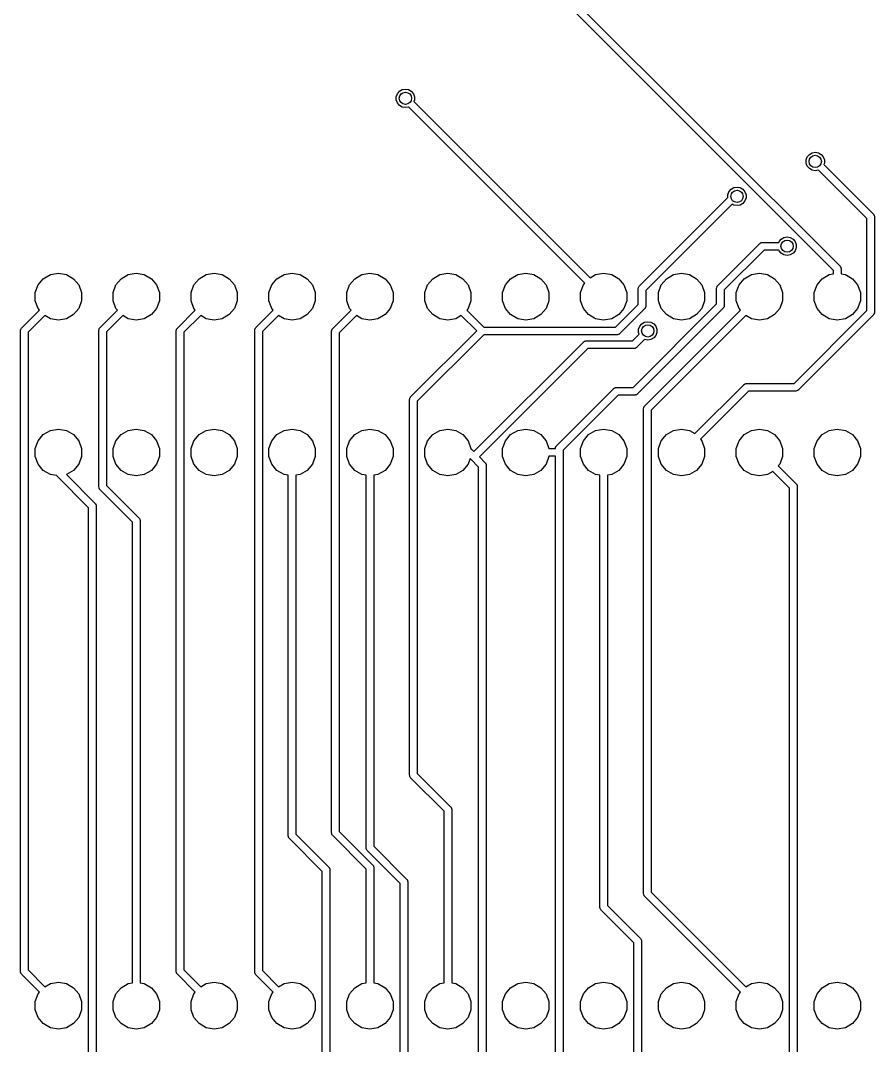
# Model space of a CAD drawing. Extents: x 116.4 to 213.4, y -134.3 to -53.5.
# Drawn here: x 152.79 to 180.64, y -114.33 to -80.91 of the extents above; entities that cross this region are included whole.
import ezdxf

# ---------------------------------------------------------------- set-up
doc = ezdxf.new("R2010")
doc.units = 0
doc.header["$MEASUREMENT"] = 0
doc.layers.add('BLACK', color=7, linetype='CONTINUOUS')

msp = doc.modelspace()

# ---------------------------------------------------------------- linework, layer by layer
at = {"layer": 'Black'}
for p, q in [((170.777, -80.1825), (179.518, -88.9235)), ((179.305, -89.0637), (170.637, -80.3959)), ((165.151, -83.2197), (165.241, -83.1674)), ((165.241, -83.1674), (165.344, -83.1493)), ((165.344, -83.1493), (165.447, -83.1674)), ((165.447, -83.1674), (165.538, -83.2197)), ((165.048, -83.3981), (165.084, -83.2998)), ((165.048, -83.5027), (165.048, -83.3981)), ((165.084, -83.601), (165.048, -83.5027)), ((165.084, -83.2998), (165.151, -83.2197)), ((165.538, -83.2197), (165.605, -83.2998)), ((165.605, -83.2998), (165.641, -83.3981)), ((165.641, -83.5027), (165.623, -83.5522)), ((165.641, -83.3981), (165.641, -83.5027)), ((165.151, -83.6811), (165.084, -83.601)), ((165.241, -83.7334), (165.151, -83.6811)), ((165.344, -83.7515), (165.241, -83.7334)), ((165.447, -83.7334), (165.344, -83.7515)), ((165.449, -83.7322), (165.447, -83.7334)), ((171.195, -89.4774), (165.449, -83.7322)), ((165.623, -83.5522), (171.371, -89.2998)), ((178.608, -85.2254), (178.711, -85.2073)), ((178.711, -85.2073), (178.814, -85.2254)), ((178.415, -85.4561), (178.45, -85.3578)), ((178.415, -85.5607), (178.415, -85.4561)), ((178.45, -85.3578), (178.518, -85.2777)), ((178.518, -85.2777), (178.608, -85.2254)), ((178.814, -85.2254), (178.905, -85.2777)), ((178.905, -85.2777), (178.972, -85.3578)), ((178.972, -85.3578), (179.008, -85.4561)), ((179.008, -85.4561), (179.008, -85.5607)), ((178.45, -85.659), (178.415, -85.5607)), ((178.518, -85.7391), (178.45, -85.659)), ((178.608, -85.7914), (178.518, -85.7391)), ((178.711, -85.8095), (178.608, -85.7914)), ((178.814, -85.7914), (178.711, -85.8095)), ((178.816, -85.7902), (178.814, -85.7914)), ((180.393, -87.3675), (178.816, -85.7902)), ((179.008, -85.5607), (178.99, -85.6102)), ((178.99, -85.6102), (180.607, -87.2273)), ((175.862, -86.5936), (175.898, -86.4953)), ((175.898, -86.4953), (175.965, -86.4152)), ((175.965, -86.4152), (176.056, -86.3629)), ((176.056, -86.3629), (176.159, -86.3448)), ((176.159, -86.3448), (176.262, -86.3629)), ((176.262, -86.3629), (176.352, -86.4152)), ((176.352, -86.4152), (176.419, -86.4953)), ((176.419, -86.4953), (176.455, -86.5936)), ((172.974, -89.5703), (175.862, -86.6827)), ((175.862, -86.6827), (175.862, -86.5936)), ((176.352, -86.8766), (176.262, -86.9289)), ((176.419, -86.7965), (176.352, -86.8766)), ((176.455, -86.6982), (176.419, -86.7965)), ((176.455, -86.5936), (176.455, -86.6982)), ((176.001, -86.8973), (173.188, -89.7105)), ((176.056, -86.9289), (176.001, -86.8973)), ((176.159, -86.947), (176.056, -86.9289)), ((176.262, -86.9289), (176.159, -86.947)), ((180.393, -90.3709), (180.393, -87.3675)), ((180.607, -87.2273), (180.61, -87.2318)), ((180.61, -87.2318), (180.614, -87.2354)), ((180.614, -87.2354), (180.622, -87.2495)), ((180.622, -87.2495), (180.632, -87.2629)), ((180.632, -87.2629), (180.633, -87.2682)), ((180.633, -87.2682), (180.636, -87.2729)), ((180.636, -87.2729), (180.639, -87.289)), ((180.639, -87.289), (180.643, -87.3048)), ((180.643, -87.3048), (180.642, -87.3103)), ((180.642, -87.3103), (180.643, -87.3157)), ((180.643, -87.3157), (180.643, -90.4227)), ((175.532, -89.5558), (176.905, -88.1824)), ((176.905, -88.1824), (176.91, -88.1793)), ((176.91, -88.1793), (176.913, -88.175)), ((176.913, -88.175), (176.927, -88.1669)), ((176.927, -88.1669), (176.941, -88.1575)), ((176.941, -88.1575), (176.946, -88.1561)), ((176.946, -88.1561), (176.951, -88.1533)), ((176.951, -88.1533), (176.967, -88.1505)), ((176.967, -88.1505), (176.983, -88.1463)), ((176.983, -88.1463), (176.988, -88.1468)), ((176.988, -88.1468), (176.993, -88.1458)), ((176.993, -88.1458), (177.522, -88.1458)), ((177.522, -88.1458), (177.532, -88.1202)), ((177.532, -88.1202), (177.599, -88.0401)), ((177.599, -88.0401), (177.69, -87.9878)), ((177.69, -87.9878), (177.793, -87.9697)), ((177.793, -87.9697), (177.896, -87.9878)), ((177.896, -87.9878), (177.986, -88.0401)), ((177.986, -88.0401), (178.053, -88.1202)), ((178.053, -88.1202), (178.089, -88.2185)), ((177.045, -88.3958), (175.745, -89.696)), ((177.522, -88.3958), (177.045, -88.3958)), ((177.532, -88.4214), (177.522, -88.3958)), ((177.599, -88.5015), (177.532, -88.4214)), ((177.69, -88.5538), (177.599, -88.5015)), ((177.986, -88.5015), (177.896, -88.5538)), ((178.053, -88.4214), (177.986, -88.5015)), ((178.089, -88.3231), (178.053, -88.4214)), ((178.089, -88.2185), (178.089, -88.3231)), ((177.793, -88.5719), (177.69, -88.5538)), ((177.896, -88.5538), (177.793, -88.5719)), ((153.538, -89.33), (153.768, -89.1972)), ((153.768, -89.1972), (154.03, -89.1511)), ((154.03, -89.1511), (154.292, -89.1972)), ((154.292, -89.1972), (154.522, -89.33)), ((156.078, -89.33), (156.308, -89.1972)), ((156.308, -89.1972), (156.57, -89.1511)), ((156.57, -89.1511), (156.832, -89.1972)), ((156.832, -89.1972), (157.062, -89.33)), ((158.618, -89.33), (158.848, -89.1972)), ((158.848, -89.1972), (159.11, -89.1511)), ((159.11, -89.1511), (159.372, -89.1972)), ((159.372, -89.1972), (159.602, -89.33)), ((161.158, -89.33), (161.388, -89.1972)), ((161.388, -89.1972), (161.65, -89.1511)), ((161.65, -89.1511), (161.912, -89.1972)), ((161.912, -89.1972), (162.142, -89.33)), ((163.698, -89.33), (163.928, -89.1972)), ((163.928, -89.1972), (164.19, -89.1511)), ((164.19, -89.1511), (164.452, -89.1972)), ((164.452, -89.1972), (164.682, -89.33)), ((166.238, -89.33), (166.468, -89.1972)), ((166.468, -89.1972), (166.73, -89.1511)), ((166.73, -89.1511), (166.992, -89.1972)), ((166.992, -89.1972), (167.222, -89.33)), ((168.778, -89.33), (169.008, -89.1972)), ((169.008, -89.1972), (169.27, -89.1511)), ((169.27, -89.1511), (169.532, -89.1972)), ((169.532, -89.1972), (169.762, -89.33)), ((171.371, -89.2998), (171.548, -89.1972)), ((171.548, -89.1972), (171.81, -89.1511)), ((171.81, -89.1511), (172.072, -89.1972)), ((172.072, -89.1972), (172.302, -89.33)), ((173.858, -89.33), (174.088, -89.1972)), ((174.088, -89.1972), (174.35, -89.1511)), ((174.35, -89.1511), (174.612, -89.1972)), ((174.612, -89.1972), (174.842, -89.33)), ((176.398, -89.33), (176.628, -89.1972)), ((176.628, -89.1972), (176.89, -89.1511)), ((176.89, -89.1511), (177.152, -89.1972)), ((177.152, -89.1972), (177.382, -89.33)), ((178.938, -89.33), (179.168, -89.1972)), ((179.168, -89.1972), (179.305, -89.1731)), ((179.305, -89.1731), (179.305, -89.0637)), ((179.518, -88.9235), (179.522, -88.928)), ((179.522, -88.928), (179.526, -88.9316)), ((179.526, -88.9316), (179.534, -88.9457)), ((179.534, -88.9457), (179.543, -88.9591)), ((179.543, -88.9591), (179.545, -88.9644)), ((179.545, -88.9644), (179.547, -88.9691)), ((179.547, -88.9691), (179.55, -88.9852)), ((179.55, -88.9852), (179.555, -89.001)), ((179.555, -89.001), (179.554, -89.0065)), ((179.554, -89.0065), (179.555, -89.0119)), ((179.555, -89.0119), (179.555, -89.1731)), ((179.555, -89.1731), (179.692, -89.1972)), ((179.692, -89.1972), (179.922, -89.33)), ((153.277, -89.7832), (153.368, -89.5335)), ((153.368, -89.5335), (153.538, -89.33)), ((154.522, -89.33), (154.692, -89.5335)), ((154.692, -89.5335), (154.783, -89.7832)), ((155.817, -89.7832), (155.908, -89.5335)), ((155.908, -89.5335), (156.078, -89.33)), ((157.062, -89.33), (157.232, -89.5335)), ((157.232, -89.5335), (157.323, -89.7832)), ((158.357, -89.7832), (158.448, -89.5335)), ((158.448, -89.5335), (158.618, -89.33)), ((159.602, -89.33), (159.772, -89.5335)), ((159.772, -89.5335), (159.863, -89.7832)), ((160.897, -89.7832), (160.988, -89.5335)), ((160.988, -89.5335), (161.158, -89.33)), ((162.142, -89.33), (162.312, -89.5335)), ((162.312, -89.5335), (162.403, -89.7832)), ((163.437, -89.7832), (163.528, -89.5335)), ((163.528, -89.5335), (163.698, -89.33)), ((164.682, -89.33), (164.852, -89.5335)), ((164.852, -89.5335), (164.943, -89.7832)), ((165.977, -89.7832), (166.068, -89.5335)), ((166.068, -89.5335), (166.238, -89.33)), ((167.222, -89.33), (167.392, -89.5335)), ((167.392, -89.5335), (167.483, -89.7832)), ((168.517, -89.7832), (168.608, -89.5335)), ((168.608, -89.5335), (168.778, -89.33)), ((169.762, -89.33), (169.932, -89.5335)), ((169.932, -89.5335), (170.023, -89.7832)), ((171.057, -89.7832), (171.148, -89.5335)), ((171.148, -89.5335), (171.195, -89.4774)), ((172.302, -89.33), (172.472, -89.5335)), ((172.472, -89.5335), (172.563, -89.7832)), ((173.597, -89.7832), (173.688, -89.5335)), ((173.688, -89.5335), (173.858, -89.33)), ((174.842, -89.33), (175.012, -89.5335)), ((175.012, -89.5335), (175.103, -89.7832)), ((176.137, -89.7832), (176.228, -89.5335)), ((176.228, -89.5335), (176.398, -89.33)), ((177.382, -89.33), (177.552, -89.5335)), ((177.552, -89.5335), (177.643, -89.7832)), ((178.677, -89.7832), (178.768, -89.5335)), ((178.768, -89.5335), (178.938, -89.33)), ((179.922, -89.33), (180.092, -89.5335)), ((180.092, -89.5335), (180.183, -89.7832)), ((153.277, -90.0488), (153.277, -89.7832)), ((154.783, -89.7832), (154.783, -90.0488)), ((155.817, -90.0488), (155.817, -89.7832)), ((157.323, -89.7832), (157.323, -90.0488)), ((158.357, -90.0488), (158.357, -89.7832)), ((159.863, -89.7832), (159.863, -90.0488)), ((160.897, -90.0488), (160.897, -89.7832)), ((162.403, -89.7832), (162.403, -90.0488)), ((163.437, -90.0488), (163.437, -89.7832)), ((164.943, -89.7832), (164.943, -90.0488)), ((165.977, -90.0488), (165.977, -89.7832)), ((167.483, -89.7832), (167.483, -90.0488)), ((168.517, -90.0488), (168.517, -89.7832)), ((170.023, -89.7832), (170.023, -90.0488)), ((171.057, -90.0488), (171.057, -89.7832)), ((172.563, -89.7832), (172.563, -90.0488)), ((172.938, -89.6478), (172.943, -89.632)), ((172.939, -89.6533), (172.938, -89.6478)), ((172.938, -89.6587), (172.939, -89.6533)), ((172.938, -90.1666), (172.938, -89.6587)), ((172.943, -89.632), (172.945, -89.6159)), ((172.945, -89.6159), (172.948, -89.6112)), ((172.948, -89.6112), (172.95, -89.6059)), ((172.95, -89.6059), (172.959, -89.5925)), ((172.959, -89.5925), (172.967, -89.5784)), ((172.967, -89.5784), (172.971, -89.5748)), ((172.971, -89.5748), (172.974, -89.5703)), ((173.188, -89.7105), (173.188, -90.2184)), ((173.597, -90.0488), (173.597, -89.7832)), ((175.103, -89.7832), (175.103, -90.0488)), ((175.495, -89.6333), (175.5, -89.6175)), ((175.496, -89.6388), (175.495, -89.6333)), ((175.495, -89.6442), (175.496, -89.6388)), ((175.495, -90.153), (175.495, -89.6442)), ((175.5, -89.6175), (175.503, -89.6014)), ((175.503, -89.6014), (175.505, -89.5967)), ((175.505, -89.5967), (175.507, -89.5914)), ((175.507, -89.5914), (175.516, -89.578)), ((175.516, -89.578), (175.524, -89.5639)), ((175.524, -89.5639), (175.528, -89.5603)), ((175.528, -89.5603), (175.532, -89.5558)), ((175.745, -89.696), (175.745, -90.2048)), ((176.137, -90.0488), (176.137, -89.7832)), ((177.643, -89.7832), (177.643, -90.0488)), ((178.677, -90.0488), (178.677, -89.7832)), ((180.183, -89.7832), (180.183, -90.0488)), ((153.368, -90.2985), (153.277, -90.0488)), ((154.783, -90.0488), (154.692, -90.2985)), ((155.908, -90.2985), (155.817, -90.0488)), ((157.323, -90.0488), (157.232, -90.2985)), ((158.448, -90.2985), (158.357, -90.0488)), ((159.863, -90.0488), (159.772, -90.2985)), ((160.988, -90.2985), (160.897, -90.0488)), ((162.403, -90.0488), (162.312, -90.2985)), ((163.528, -90.2985), (163.437, -90.0488)), ((164.943, -90.0488), (164.852, -90.2985)), ((166.068, -90.2985), (165.977, -90.0488)), ((167.483, -90.0488), (167.392, -90.2985)), ((168.608, -90.2985), (168.517, -90.0488)), ((170.023, -90.0488), (169.932, -90.2985)), ((171.148, -90.2985), (171.057, -90.0488)), ((172.196, -90.9083), (172.938, -90.1666)), ((172.563, -90.0488), (172.472, -90.2985)), ((172.773, -92.8749), (175.495, -90.153)), ((173.188, -90.2184), (173.187, -90.2238)), ((173.688, -90.2985), (173.597, -90.0488)), ((175.103, -90.0488), (175.012, -90.2985)), ((175.745, -90.2157), (175.74, -90.2315)), ((175.745, -90.2048), (175.744, -90.2102)), ((175.744, -90.2102), (175.745, -90.2157)), ((176.228, -90.2985), (176.137, -90.0488)), ((177.643, -90.0488), (177.552, -90.2985)), ((178.768, -90.2985), (178.677, -90.0488)), ((180.183, -90.0488), (180.092, -90.2985)), ((152.83, -90.9389), (153.415, -90.3546)), ((153.591, -90.5322), (153.044, -91.0791)), ((153.415, -90.3546), (153.368, -90.2985)), ((153.768, -90.6348), (153.591, -90.5322)), ((154.522, -90.502), (154.292, -90.6348)), ((154.692, -90.2985), (154.522, -90.502)), ((155.391, -90.9187), (155.955, -90.3546)), ((156.131, -90.5322), (155.604, -91.0589)), ((155.955, -90.3546), (155.908, -90.2985)), ((156.308, -90.6348), (156.131, -90.5322)), ((157.062, -90.502), (156.832, -90.6348)), ((157.232, -90.2985), (157.062, -90.502)), ((157.91, -90.9389), (158.495, -90.3546)), ((158.671, -90.5322), (158.124, -91.0791)), ((158.495, -90.3546), (158.448, -90.2985)), ((158.848, -90.6348), (158.671, -90.5322)), ((159.602, -90.502), (159.372, -90.6348)), ((159.772, -90.2985), (159.602, -90.502)), ((160.472, -90.9171), (161.035, -90.3546)), ((161.211, -90.5322), (160.685, -91.0573)), ((161.035, -90.3546), (160.988, -90.2985)), ((161.388, -90.6348), (161.211, -90.5322)), ((162.142, -90.502), (161.912, -90.6348)), ((162.312, -90.2985), (162.142, -90.502)), ((162.977, -90.9518), (163.575, -90.3546)), ((163.751, -90.5322), (163.191, -91.092)), ((163.575, -90.3546), (163.528, -90.2985)), ((163.928, -90.6348), (163.751, -90.5322)), ((164.682, -90.502), (164.452, -90.6348)), ((164.852, -90.2985), (164.682, -90.502)), ((166.238, -90.502), (166.068, -90.2985)), ((166.468, -90.6348), (166.238, -90.502)), ((167.169, -90.5322), (166.992, -90.6348)), ((167.671, -91.0333), (167.169, -90.5322)), ((167.392, -90.2985), (167.345, -90.3546)), ((167.345, -90.3546), (167.899, -90.9083)), ((168.778, -90.502), (168.608, -90.2985)), ((169.008, -90.6348), (168.778, -90.502)), ((169.762, -90.502), (169.532, -90.6348)), ((169.932, -90.2985), (169.762, -90.502)), ((171.318, -90.502), (171.148, -90.2985)), ((171.548, -90.6348), (171.318, -90.502)), ((172.302, -90.502), (172.072, -90.6348)), ((172.472, -90.2985), (172.302, -90.502)), ((173.151, -90.3068), (172.336, -91.1217)), ((175.708, -90.2932), (172.913, -93.0883)), ((173.154, -90.3023), (173.151, -90.3068)), ((173.152, -93.4776), (176.275, -90.3546)), ((173.159, -90.2987), (173.154, -90.3023)), ((173.167, -90.2846), (173.159, -90.2987)), ((173.176, -90.2712), (173.167, -90.2846)), ((173.178, -90.2659), (173.176, -90.2712)), ((173.18, -90.2612), (173.178, -90.2659)), ((173.183, -90.2451), (173.18, -90.2612)), ((173.187, -90.2293), (173.183, -90.2451)), ((173.187, -90.2238), (173.187, -90.2293)), ((176.451, -90.5322), (173.365, -93.6178)), ((173.858, -90.502), (173.688, -90.2985)), ((174.088, -90.6348), (173.858, -90.502)), ((174.842, -90.502), (174.612, -90.6348)), ((175.012, -90.2985), (174.842, -90.502)), ((175.712, -90.2887), (175.708, -90.2932)), ((175.716, -90.2851), (175.712, -90.2887)), ((175.724, -90.271), (175.716, -90.2851)), ((175.733, -90.2576), (175.724, -90.271)), ((175.735, -90.2523), (175.733, -90.2576)), ((175.737, -90.2476), (175.735, -90.2523)), ((175.74, -90.2315), (175.737, -90.2476)), ((176.275, -90.3546), (176.228, -90.2985)), ((176.628, -90.6348), (176.451, -90.5322)), ((177.382, -90.502), (177.152, -90.6348)), ((177.552, -90.2985), (177.382, -90.502)), ((178.022, -92.7426), (180.393, -90.3709)), ((180.607, -90.5111), (178.162, -92.956)), ((178.938, -90.502), (178.768, -90.2985)), ((179.168, -90.6348), (178.938, -90.502)), ((179.922, -90.502), (179.692, -90.6348)), ((180.092, -90.2985), (179.922, -90.502)), ((180.61, -90.5066), (180.607, -90.5111)), ((180.614, -90.503), (180.61, -90.5066)), ((180.622, -90.4889), (180.614, -90.503)), ((180.632, -90.4755), (180.622, -90.4889)), ((180.633, -90.4702), (180.632, -90.4755)), ((180.636, -90.4655), (180.633, -90.4702)), ((180.639, -90.4494), (180.636, -90.4655)), ((180.643, -90.4336), (180.639, -90.4494)), ((180.643, -90.4227), (180.642, -90.4281)), ((180.642, -90.4281), (180.643, -90.4336)), ((154.03, -90.6809), (153.768, -90.6348)), ((154.292, -90.6348), (154.03, -90.6809)), ((156.57, -90.6809), (156.308, -90.6348)), ((156.832, -90.6348), (156.57, -90.6809)), ((159.11, -90.6809), (158.848, -90.6348)), ((159.372, -90.6348), (159.11, -90.6809)), ((161.65, -90.6809), (161.388, -90.6348)), ((161.912, -90.6348), (161.65, -90.6809)), ((164.19, -90.6809), (163.928, -90.6348)), ((164.452, -90.6348), (164.19, -90.6809)), ((166.73, -90.6809), (166.468, -90.6348)), ((166.992, -90.6348), (166.73, -90.6809)), ((169.27, -90.6809), (169.008, -90.6348)), ((169.532, -90.6348), (169.27, -90.6809)), ((171.81, -90.6809), (171.548, -90.6348)), ((172.072, -90.6348), (171.81, -90.6809)), ((172.952, -90.981), (172.988, -90.8827)), ((172.988, -90.8827), (173.055, -90.8026)), ((173.055, -90.8026), (173.146, -90.7503)), ((173.146, -90.7503), (173.249, -90.7322)), ((173.249, -90.7322), (173.352, -90.7503)), ((173.352, -90.7503), (173.442, -90.8026)), ((173.442, -90.8026), (173.51, -90.8827)), ((173.51, -90.8827), (173.545, -90.981)), ((174.35, -90.6809), (174.088, -90.6348)), ((174.612, -90.6348), (174.35, -90.6809)), ((176.89, -90.6809), (176.628, -90.6348)), ((177.152, -90.6348), (176.89, -90.6809)), ((179.43, -90.6809), (179.168, -90.6348)), ((179.692, -90.6348), (179.43, -90.6809)), ((152.794, -91.0164), (152.798, -91.0006)), ((152.795, -91.0219), (152.794, -91.0164)), ((152.794, -91.0273), (152.795, -91.0219)), ((152.794, -111.919), (152.794, -91.0273)), ((152.798, -91.0006), (152.801, -90.9845)), ((152.801, -90.9845), (152.804, -90.9798)), ((152.804, -90.9798), (152.805, -90.9745)), ((152.805, -90.9745), (152.815, -90.9611)), ((152.815, -90.9611), (152.823, -90.947)), ((152.823, -90.947), (152.827, -90.9434)), ((152.827, -90.9434), (152.83, -90.9389)), ((153.044, -91.0791), (153.044, -111.867)), ((155.354, -90.9962), (155.359, -90.9804)), ((155.355, -91.0017), (155.354, -90.9962)), ((155.354, -91.0071), (155.355, -91.0017)), ((155.354, -96.1266), (155.354, -91.0071)), ((155.359, -90.9804), (155.361, -90.9643)), ((155.361, -90.9643), (155.364, -90.9596)), ((155.364, -90.9596), (155.366, -90.9543)), ((155.366, -90.9543), (155.375, -90.9409)), ((155.375, -90.9409), (155.383, -90.9268)), ((155.383, -90.9268), (155.387, -90.9232)), ((155.387, -90.9232), (155.391, -90.9187)), ((155.604, -91.0589), (155.604, -96.0748)), ((157.874, -91.0164), (157.878, -91.0006)), ((157.875, -91.0219), (157.874, -91.0164)), ((157.874, -91.0273), (157.875, -91.0219)), ((157.874, -111.919), (157.874, -91.0273)), ((157.878, -91.0006), (157.881, -90.9845)), ((157.881, -90.9845), (157.884, -90.9798)), ((157.884, -90.9798), (157.885, -90.9745)), ((157.885, -90.9745), (157.895, -90.9611)), ((157.895, -90.9611), (157.903, -90.947)), ((157.903, -90.947), (157.907, -90.9434)), ((157.907, -90.9434), (157.91, -90.9389)), ((158.124, -91.0791), (158.124, -111.867)), ((160.435, -91.0055), (160.436, -91.0001)), ((160.435, -111.941), (160.435, -91.0055)), ((160.436, -90.9946), (160.44, -90.9788)), ((160.436, -91.0001), (160.436, -90.9946)), ((160.44, -90.9788), (160.443, -90.9627)), ((160.443, -90.9627), (160.446, -90.958)), ((160.446, -90.958), (160.447, -90.9527)), ((160.447, -90.9527), (160.457, -90.9393)), ((160.457, -90.9393), (160.465, -90.9252)), ((160.465, -90.9252), (160.469, -90.9216)), ((160.469, -90.9216), (160.472, -90.9171)), ((160.685, -91.0573), (160.685, -111.889)), ((162.941, -91.0293), (162.946, -91.0135)), ((162.942, -91.0348), (162.941, -91.0293)), ((162.941, -91.0402), (162.942, -91.0348)), ((162.941, -107.399), (162.941, -91.0402)), ((162.946, -91.0135), (162.948, -90.9974)), ((162.948, -90.9974), (162.951, -90.9927)), ((162.951, -90.9927), (162.953, -90.9874)), ((162.953, -90.9874), (162.962, -90.974)), ((162.962, -90.974), (162.97, -90.9599)), ((162.97, -90.9599), (162.974, -90.9563)), ((162.974, -90.9563), (162.977, -90.9518)), ((163.191, -91.092), (163.191, -107.347)), ((165.517, -93.1866), (167.671, -91.0333)), ((167.899, -91.1583), (165.731, -93.3268)), ((167.899, -90.9083), (172.196, -90.9083)), ((172.248, -91.1583), (167.899, -91.1583)), ((172.253, -91.1573), (172.248, -91.1583)), ((172.259, -91.1578), (172.253, -91.1573)), ((172.275, -91.1536), (172.259, -91.1578)), ((172.291, -91.1508), (172.275, -91.1536)), ((172.295, -91.148), (172.291, -91.1508)), ((172.301, -91.1466), (172.295, -91.148)), ((172.314, -91.1372), (172.301, -91.1466)), ((172.328, -91.1291), (172.314, -91.1372)), ((172.332, -91.1248), (172.328, -91.1291)), ((172.336, -91.1217), (172.332, -91.1248)), ((172.747, -91.3586), (172.97, -91.1351)), ((172.952, -91.0856), (172.952, -90.981)), ((172.97, -91.1351), (172.952, -91.0856)), ((173.51, -91.1839), (173.442, -91.264)), ((173.545, -91.0856), (173.51, -91.1839)), ((173.545, -90.981), (173.545, -91.0856)), ((167.582, -94.9644), (171.151, -91.3952)), ((171.151, -91.3952), (171.156, -91.3921)), ((171.156, -91.3921), (171.159, -91.3878)), ((171.159, -91.3878), (171.173, -91.3797)), ((171.173, -91.3797), (171.187, -91.3703)), ((171.187, -91.3703), (171.192, -91.3689)), ((171.192, -91.3689), (171.197, -91.3661)), ((171.197, -91.3661), (171.213, -91.3633)), ((171.213, -91.3633), (171.229, -91.3591)), ((171.229, -91.3591), (171.234, -91.3596)), ((171.234, -91.3596), (171.24, -91.3586)), ((171.24, -91.3586), (172.747, -91.3586)), ((173.144, -91.3151), (172.887, -91.572)), ((173.146, -91.3163), (173.144, -91.3151)), ((173.249, -91.3344), (173.146, -91.3163)), ((173.352, -91.3163), (173.249, -91.3344)), ((173.442, -91.264), (173.352, -91.3163)), ((171.291, -91.6086), (167.759, -95.1412)), ((172.798, -91.6086), (171.291, -91.6086)), ((172.804, -91.6076), (172.798, -91.6086)), ((172.809, -91.6081), (172.804, -91.6076)), ((172.825, -91.6039), (172.809, -91.6081)), ((172.841, -91.6011), (172.825, -91.6039)), ((172.846, -91.5983), (172.841, -91.6011)), ((172.851, -91.5969), (172.846, -91.5983)), ((172.865, -91.5875), (172.851, -91.5969)), ((172.879, -91.5794), (172.865, -91.5875)), ((172.882, -91.5751), (172.879, -91.5794)), ((172.887, -91.572), (172.882, -91.5751)), ((172.165, -92.896), (172.179, -92.8866)), ((172.179, -92.8866), (172.184, -92.8852)), ((172.184, -92.8852), (172.189, -92.8824)), ((172.189, -92.8824), (172.205, -92.8796)), ((172.205, -92.8796), (172.221, -92.8754)), ((172.221, -92.8754), (172.226, -92.8759)), ((172.226, -92.8759), (172.231, -92.8749)), ((172.231, -92.8749), (172.773, -92.8749)), ((174.789, -94.3798), (176.39, -92.7792)), ((176.39, -92.7792), (176.395, -92.7761)), ((176.395, -92.7761), (176.398, -92.7718)), ((176.398, -92.7718), (176.412, -92.7637)), ((176.412, -92.7637), (176.426, -92.7543)), ((176.426, -92.7543), (176.431, -92.7529)), ((176.431, -92.7529), (176.436, -92.7501)), ((176.436, -92.7501), (176.452, -92.7473)), ((176.452, -92.7473), (176.468, -92.7431)), ((176.468, -92.7431), (176.473, -92.7436)), ((176.473, -92.7436), (176.478, -92.7426)), ((176.478, -92.7426), (178.022, -92.7426)), ((165.488, -93.2322), (165.491, -93.2275)), ((165.491, -93.2275), (165.492, -93.2222)), ((165.492, -93.2222), (165.502, -93.2088)), ((165.502, -93.2088), (165.51, -93.1947)), ((165.51, -93.1947), (165.514, -93.1911)), ((165.514, -93.1911), (165.517, -93.1866)), ((170.272, -94.7827), (172.143, -92.9115)), ((172.283, -93.1249), (170.485, -94.9229)), ((172.143, -92.9115), (172.148, -92.9084)), ((172.148, -92.9084), (172.151, -92.9041)), ((172.151, -92.9041), (172.165, -92.896)), ((172.825, -93.1249), (172.283, -93.1249)), ((172.83, -93.1239), (172.825, -93.1249)), ((172.836, -93.1244), (172.83, -93.1239)), ((172.852, -93.1202), (172.836, -93.1244)), ((172.868, -93.1174), (172.852, -93.1202)), ((172.872, -93.1146), (172.868, -93.1174)), ((172.878, -93.1132), (172.872, -93.1146)), ((172.891, -93.1038), (172.878, -93.1132)), ((172.905, -93.0957), (172.891, -93.1038)), ((172.909, -93.0914), (172.905, -93.0957)), ((172.913, -93.0883), (172.909, -93.0914)), ((176.53, -92.9926), (174.965, -94.5574)), ((178.073, -92.9926), (176.53, -92.9926)), ((178.079, -92.9916), (178.073, -92.9926)), ((178.084, -92.9921), (178.079, -92.9916)), ((178.1, -92.9879), (178.084, -92.9921)), ((178.116, -92.9851), (178.1, -92.9879)), ((178.121, -92.9823), (178.116, -92.9851)), ((178.126, -92.9809), (178.121, -92.9823)), ((178.14, -92.9715), (178.126, -92.9809)), ((178.154, -92.9634), (178.14, -92.9715)), ((178.157, -92.9591), (178.154, -92.9634)), ((178.162, -92.956), (178.157, -92.9591)), ((165.481, -93.2641), (165.485, -93.2483)), ((165.482, -93.2696), (165.481, -93.2641)), ((165.481, -93.275), (165.482, -93.2696)), ((165.481, -105.51), (165.481, -93.275)), ((165.485, -93.2483), (165.488, -93.2322)), ((165.731, -93.3268), (165.731, -105.458)), ((173.115, -93.5551), (173.12, -93.5393)), ((173.116, -93.5606), (173.115, -93.5551)), ((173.115, -93.566), (173.116, -93.5606)), ((173.12, -93.5393), (173.123, -93.5232)), ((173.123, -93.5232), (173.125, -93.5185)), ((173.125, -93.5185), (173.127, -93.5132)), ((173.127, -93.5132), (173.136, -93.4998)), ((173.136, -93.4998), (173.144, -93.4857)), ((173.144, -93.4857), (173.148, -93.4821)), ((173.148, -93.4821), (173.152, -93.4776)), ((173.115, -109.38), (173.115, -93.566)), ((173.365, -93.6178), (173.365, -109.328)), ((153.768, -94.2772), (154.03, -94.2311)), ((154.03, -94.2311), (154.292, -94.2772)), ((156.308, -94.2772), (156.57, -94.2311)), ((156.57, -94.2311), (156.832, -94.2772)), ((158.848, -94.2772), (159.11, -94.2311)), ((159.11, -94.2311), (159.372, -94.2772)), ((161.388, -94.2772), (161.65, -94.2311)), ((161.65, -94.2311), (161.912, -94.2772)), ((163.928, -94.2772), (164.19, -94.2311)), ((164.19, -94.2311), (164.452, -94.2772)), ((166.468, -94.2772), (166.73, -94.2311)), ((166.73, -94.2311), (166.992, -94.2772)), ((169.008, -94.2772), (169.27, -94.2311)), ((169.27, -94.2311), (169.532, -94.2772)), ((171.548, -94.2772), (171.81, -94.2311)), ((171.81, -94.2311), (172.072, -94.2772)), ((174.088, -94.2772), (174.35, -94.2311)), ((174.35, -94.2311), (174.612, -94.2772)), ((176.628, -94.2772), (176.89, -94.2311)), ((176.89, -94.2311), (177.152, -94.2772)), ((179.168, -94.2772), (179.43, -94.2311)), ((179.43, -94.2311), (179.692, -94.2772)), ((153.368, -94.6135), (153.538, -94.41)), ((153.538, -94.41), (153.768, -94.2772)), ((154.292, -94.2772), (154.522, -94.41)), ((154.522, -94.41), (154.692, -94.6135)), ((155.908, -94.6135), (156.078, -94.41)), ((156.078, -94.41), (156.308, -94.2772)), ((156.832, -94.2772), (157.062, -94.41)), ((157.062, -94.41), (157.232, -94.6135)), ((158.448, -94.6135), (158.618, -94.41)), ((158.618, -94.41), (158.848, -94.2772)), ((159.372, -94.2772), (159.602, -94.41)), ((159.602, -94.41), (159.772, -94.6135)), ((160.988, -94.6135), (161.158, -94.41)), ((161.158, -94.41), (161.388, -94.2772)), ((161.912, -94.2772), (162.142, -94.41)), ((162.142, -94.41), (162.312, -94.6135)), ((163.528, -94.6135), (163.698, -94.41)), ((163.698, -94.41), (163.928, -94.2772)), ((164.452, -94.2772), (164.682, -94.41)), ((164.682, -94.41), (164.852, -94.6135)), ((166.068, -94.6135), (166.238, -94.41)), ((166.238, -94.41), (166.468, -94.2772)), ((166.992, -94.2772), (167.222, -94.41)), ((167.222, -94.41), (167.392, -94.6135)), ((168.608, -94.6135), (168.778, -94.41)), ((168.778, -94.41), (169.008, -94.2772)), ((169.532, -94.2772), (169.762, -94.41)), ((169.762, -94.41), (169.932, -94.6135)), ((171.148, -94.6135), (171.318, -94.41)), ((171.318, -94.41), (171.548, -94.2772)), ((172.072, -94.2772), (172.302, -94.41)), ((172.302, -94.41), (172.472, -94.6135)), ((173.688, -94.6135), (173.858, -94.41)), ((173.858, -94.41), (174.088, -94.2772)), ((174.612, -94.2772), (174.789, -94.3798)), ((174.965, -94.5574), (175.012, -94.6135)), ((176.228, -94.6135), (176.398, -94.41)), ((176.398, -94.41), (176.628, -94.2772)), ((177.152, -94.2772), (177.382, -94.41)), ((177.382, -94.41), (177.552, -94.6135)), ((178.768, -94.6135), (178.938, -94.41)), ((178.938, -94.41), (179.168, -94.2772)), ((179.692, -94.2772), (179.922, -94.41)), ((179.922, -94.41), (180.092, -94.6135)), ((153.277, -94.8632), (153.368, -94.6135)), ((153.277, -95.1288), (153.277, -94.8632)), ((154.692, -94.6135), (154.783, -94.8632)), ((154.783, -94.8632), (154.783, -95.1288)), ((155.817, -94.8632), (155.908, -94.6135)), ((155.817, -95.1288), (155.817, -94.8632)), ((157.232, -94.6135), (157.323, -94.8632)), ((157.323, -94.8632), (157.323, -95.1288)), ((158.357, -94.8632), (158.448, -94.6135)), ((158.357, -95.1288), (158.357, -94.8632)), ((159.772, -94.6135), (159.863, -94.8632)), ((159.863, -94.8632), (159.863, -95.1288)), ((160.897, -94.8632), (160.988, -94.6135)), ((160.897, -95.1288), (160.897, -94.8632)), ((162.312, -94.6135), (162.403, -94.8632)), ((162.403, -94.8632), (162.403, -95.1288)), ((163.437, -94.8632), (163.528, -94.6135)), ((163.437, -95.1288), (163.437, -94.8632)), ((164.852, -94.6135), (164.943, -94.8632)), ((164.943, -94.8632), (164.943, -95.1288)), ((165.977, -94.8632), (166.068, -94.6135)), ((165.977, -95.1288), (165.977, -94.8632)), ((167.392, -94.6135), (167.483, -94.8632)), ((167.483, -94.8632), (167.483, -94.8807)), ((167.483, -94.8807), (167.484, -94.8813)), ((167.484, -94.8813), (167.49, -94.8827)), ((167.49, -94.8827), (167.503, -94.8921)), ((167.503, -94.8921), (167.517, -94.9002)), ((168.517, -94.8632), (168.608, -94.6135)), ((168.517, -95.1288), (168.517, -94.8632)), ((169.932, -94.6135), (170.023, -94.8632)), ((170.023, -94.8632), (170.023, -94.871)), ((170.023, -94.871), (170.235, -94.871)), ((170.235, -94.871), (170.236, -94.8657)), ((170.236, -94.8602), (170.24, -94.8444)), ((170.236, -94.8657), (170.236, -94.8602)), ((170.24, -94.8444), (170.243, -94.8283)), ((170.243, -94.8283), (170.245, -94.8236)), ((170.245, -94.8236), (170.247, -94.8183)), ((170.247, -94.8183), (170.256, -94.8049)), ((170.256, -94.8049), (170.264, -94.7908)), ((170.264, -94.7908), (170.269, -94.7872)), ((170.269, -94.7872), (170.272, -94.7827)), ((171.057, -94.8632), (171.148, -94.6135)), ((171.057, -95.1288), (171.057, -94.8632)), ((172.472, -94.6135), (172.563, -94.8632)), ((172.563, -94.8632), (172.563, -95.1288)), ((173.597, -94.8632), (173.688, -94.6135)), ((173.597, -95.1288), (173.597, -94.8632)), ((175.012, -94.6135), (175.103, -94.8632)), ((175.103, -94.8632), (175.103, -95.1288)), ((176.137, -94.8632), (176.228, -94.6135)), ((176.137, -95.1288), (176.137, -94.8632)), ((177.552, -94.6135), (177.643, -94.8632)), ((177.643, -94.8632), (177.643, -95.1288)), ((178.677, -94.8632), (178.768, -94.6135)), ((178.677, -95.1288), (178.677, -94.8632)), ((180.092, -94.6135), (180.183, -94.8632)), ((180.183, -94.8632), (180.183, -95.1288)), ((153.368, -95.3785), (153.277, -95.1288)), ((154.783, -95.1288), (154.692, -95.3785)), ((155.908, -95.3785), (155.817, -95.1288)), ((157.323, -95.1288), (157.232, -95.3785)), ((158.448, -95.3785), (158.357, -95.1288)), ((159.863, -95.1288), (159.772, -95.3785)), ((160.988, -95.3785), (160.897, -95.1288)), ((162.403, -95.1288), (162.312, -95.3785)), ((163.528, -95.3785), (163.437, -95.1288)), ((164.943, -95.1288), (164.852, -95.3785)), ((166.068, -95.3785), (165.977, -95.1288)), ((167.459, -95.1951), (167.392, -95.3785)), ((167.494, -95.2296), (167.459, -95.1951)), ((167.734, -95.4702), (167.494, -95.2296)), ((167.517, -94.9002), (167.521, -94.9045)), ((167.521, -94.9045), (167.525, -94.9076)), ((167.525, -94.9076), (167.582, -94.9644)), ((167.759, -95.1412), (167.948, -95.33)), ((168.608, -95.3785), (168.517, -95.1288)), ((170.023, -95.1288), (169.932, -95.3785)), ((170.235, -95.121), (170.023, -95.121)), ((170.023, -95.121), (170.023, -95.1288)), ((170.235, -116.968), (170.235, -95.121)), ((170.485, -94.9229), (170.485, -94.996)), ((170.485, -94.996), (170.485, -117.02)), ((171.148, -95.3785), (171.057, -95.1288)), ((172.563, -95.1288), (172.472, -95.3785)), ((173.688, -95.3785), (173.597, -95.1288)), ((175.103, -95.1288), (175.012, -95.3785)), ((176.228, -95.3785), (176.137, -95.1288)), ((177.643, -95.1288), (177.552, -95.3785)), ((178.768, -95.3785), (178.677, -95.1288)), ((180.183, -95.1288), (180.092, -95.3785)), ((153.538, -95.582), (153.368, -95.3785)), ((154.692, -95.3785), (154.522, -95.582)), ((156.078, -95.582), (155.908, -95.3785)), ((157.232, -95.3785), (157.062, -95.582)), ((158.618, -95.582), (158.448, -95.3785)), ((159.772, -95.3785), (159.602, -95.582)), ((161.158, -95.582), (160.988, -95.3785)), ((162.312, -95.3785), (162.142, -95.582)), ((163.698, -95.582), (163.528, -95.3785)), ((164.852, -95.3785), (164.682, -95.582)), ((166.238, -95.582), (166.068, -95.3785)), ((167.392, -95.3785), (167.222, -95.582)), ((167.734, -116.929), (167.734, -95.4702)), ((167.948, -95.33), (167.951, -95.3345)), ((167.951, -95.3345), (167.955, -95.3381)), ((167.955, -95.3381), (167.963, -95.3522)), ((167.963, -95.3522), (167.972, -95.3656)), ((167.972, -95.3656), (167.974, -95.3709)), ((167.974, -95.3709), (167.977, -95.3756)), ((167.977, -95.3756), (167.979, -95.3917)), ((167.979, -95.3917), (167.984, -95.4075)), ((167.984, -95.4075), (167.983, -95.413)), ((167.983, -95.413), (167.984, -95.4184)), ((167.984, -95.4184), (167.984, -116.981)), ((168.778, -95.582), (168.608, -95.3785)), ((169.932, -95.3785), (169.762, -95.582)), ((171.318, -95.582), (171.148, -95.3785)), ((172.472, -95.3785), (172.302, -95.582)), ((173.858, -95.582), (173.688, -95.3785)), ((175.012, -95.3785), (174.842, -95.582)), ((176.398, -95.582), (176.228, -95.3785)), ((177.552, -95.3785), (177.505, -95.4346)), ((177.505, -95.4346), (178.09, -96.0188)), ((178.938, -95.582), (178.768, -95.3785)), ((180.092, -95.3785), (179.922, -95.582)), ((153.768, -95.7148), (153.538, -95.582)), ((153.971, -95.7505), (153.768, -95.7148)), ((155.016, -96.7958), (153.971, -95.7505)), ((154.292, -95.7148), (154.289, -95.7152)), ((154.289, -95.7152), (155.23, -96.6556)), ((154.522, -95.582), (154.292, -95.7148)), ((156.308, -95.7148), (156.078, -95.582)), ((156.57, -95.7609), (156.308, -95.7148)), ((156.832, -95.7148), (156.57, -95.7609)), ((157.062, -95.582), (156.832, -95.7148)), ((158.848, -95.7148), (158.618, -95.582)), ((159.11, -95.7609), (158.848, -95.7148)), ((159.372, -95.7148), (159.11, -95.7609)), ((159.602, -95.582), (159.372, -95.7148)), ((161.388, -95.7148), (161.158, -95.582)), ((161.525, -95.7389), (161.388, -95.7148)), ((161.525, -107.49), (161.525, -95.7389)), ((161.912, -95.7148), (161.775, -95.7389)), ((161.775, -95.7389), (161.775, -107.439)), ((162.142, -95.582), (161.912, -95.7148)), ((163.928, -95.7148), (163.698, -95.582)), ((164.065, -95.7389), (163.928, -95.7148)), ((164.065, -107.886), (164.065, -95.7389)), ((164.452, -95.7148), (164.315, -95.7389)), ((164.315, -95.7389), (164.315, -107.834)), ((164.682, -95.582), (164.452, -95.7148)), ((166.468, -95.7148), (166.238, -95.582)), ((166.73, -95.7609), (166.468, -95.7148)), ((166.992, -95.7148), (166.73, -95.7609)), ((167.222, -95.582), (166.992, -95.7148)), ((169.008, -95.7148), (168.778, -95.582)), ((169.27, -95.7609), (169.008, -95.7148)), ((169.532, -95.7148), (169.27, -95.7609)), ((169.762, -95.582), (169.532, -95.7148)), ((171.548, -95.7148), (171.318, -95.582)), ((171.685, -95.7389), (171.548, -95.7148)), ((171.685, -109.814), (171.685, -95.7389)), ((172.072, -95.7148), (171.935, -95.7389)), ((171.935, -95.7389), (171.935, -109.762)), ((172.302, -95.582), (172.072, -95.7148)), ((174.088, -95.7148), (173.858, -95.582)), ((174.35, -95.7609), (174.088, -95.7148)), ((174.612, -95.7148), (174.35, -95.7609)), ((174.842, -95.582), (174.612, -95.7148)), ((176.628, -95.7148), (176.398, -95.582)), ((176.89, -95.7609), (176.628, -95.7148)), ((177.152, -95.7148), (176.89, -95.7609)), ((177.329, -95.6122), (177.152, -95.7148)), ((177.876, -96.159), (177.329, -95.6122)), ((179.168, -95.7148), (178.938, -95.582)), ((179.43, -95.7609), (179.168, -95.7148)), ((179.692, -95.7148), (179.43, -95.7609)), ((179.922, -95.582), (179.692, -95.7148)), ((155.355, -96.132), (155.354, -96.1266)), ((155.354, -96.1375), (155.355, -96.132)), ((155.359, -96.1533), (155.354, -96.1375)), ((155.361, -96.1694), (155.359, -96.1533)), ((155.364, -96.1741), (155.361, -96.1694)), ((155.366, -96.1794), (155.364, -96.1741)), ((155.375, -96.1928), (155.366, -96.1794)), ((155.383, -96.2069), (155.375, -96.1928)), ((155.387, -96.2105), (155.383, -96.2069)), ((155.391, -96.215), (155.387, -96.2105)), ((156.445, -97.2695), (155.391, -96.215)), ((155.604, -96.0748), (156.658, -97.1293)), ((177.876, -116.947), (177.876, -96.159)), ((178.09, -96.0188), (178.093, -96.0233)), ((178.093, -96.0233), (178.097, -96.0269)), ((178.097, -96.0269), (178.105, -96.041)), ((178.105, -96.041), (178.114, -96.0544)), ((178.114, -96.0544), (178.116, -96.0597)), ((178.116, -96.0597), (178.119, -96.0644)), ((178.119, -96.0644), (178.121, -96.0805)), ((178.121, -96.0805), (178.126, -96.0963)), ((178.126, -96.0963), (178.125, -96.1018)), ((178.125, -96.1018), (178.126, -96.1072)), ((178.126, -96.1072), (178.126, -116.999)), ((155.016, -116.947), (155.016, -96.7958)), ((155.23, -96.6556), (155.233, -96.6601)), ((155.233, -96.6601), (155.237, -96.6637)), ((155.237, -96.6637), (155.245, -96.6778)), ((155.245, -96.6778), (155.254, -96.6912)), ((155.254, -96.6912), (155.256, -96.6965)), ((155.256, -96.6965), (155.259, -96.7012)), ((155.259, -96.7012), (155.261, -96.7173)), ((155.261, -96.7173), (155.266, -96.7331)), ((155.266, -96.7331), (155.265, -96.7386)), ((155.265, -96.7386), (155.266, -96.744)), ((155.266, -96.744), (155.266, -116.999)), ((156.658, -97.1293), (156.662, -97.1338)), ((156.662, -97.1338), (156.666, -97.1374)), ((156.666, -97.1374), (156.674, -97.1515)), ((156.674, -97.1515), (156.683, -97.1649)), ((156.683, -97.1649), (156.685, -97.1702)), ((156.685, -97.1702), (156.687, -97.1749)), ((156.687, -97.1749), (156.69, -97.191)), ((156.69, -97.191), (156.695, -97.2068)), ((156.695, -97.2068), (156.694, -97.2123)), ((156.694, -97.2123), (156.695, -97.2177)), ((156.695, -97.2177), (156.695, -112.287)), ((156.445, -112.287), (156.445, -97.2695)), ((165.482, -105.515), (165.481, -105.51)), ((165.481, -105.521), (165.482, -105.515)), ((165.485, -105.536), (165.481, -105.521)), ((165.488, -105.552), (165.485, -105.536)), ((165.491, -105.557), (165.488, -105.552)), ((165.492, -105.563), (165.491, -105.557)), ((165.502, -105.576), (165.492, -105.563)), ((165.51, -105.59), (165.502, -105.576)), ((165.514, -105.594), (165.51, -105.59)), ((165.731, -105.458), (166.818, -106.546)), ((165.517, -105.598), (165.514, -105.594)), ((166.605, -106.686), (165.517, -105.598)), ((166.818, -106.546), (166.822, -106.55)), ((166.822, -106.55), (166.826, -106.554)), ((166.826, -106.554), (166.834, -106.568)), ((166.834, -106.568), (166.843, -106.581)), ((166.843, -106.581), (166.845, -106.587)), ((166.845, -106.587), (166.847, -106.591)), ((166.847, -106.591), (166.85, -106.607)), ((166.605, -112.287), (166.605, -106.686)), ((166.85, -106.607), (166.855, -106.623)), ((166.855, -106.623), (166.854, -106.629)), ((166.854, -106.629), (166.855, -106.634)), ((166.855, -106.634), (166.855, -112.287)), ((161.526, -107.496), (161.525, -107.49)), ((161.525, -107.501), (161.526, -107.496)), ((161.53, -107.517), (161.525, -107.501)), ((161.533, -107.533), (161.53, -107.517)), ((161.535, -107.538), (161.533, -107.533)), ((161.537, -107.543), (161.535, -107.538)), ((161.546, -107.557), (161.537, -107.543)), ((161.554, -107.571), (161.546, -107.557)), ((161.558, -107.574), (161.554, -107.571)), ((161.562, -107.579), (161.558, -107.574)), ((162.636, -108.653), (161.562, -107.579)), ((161.775, -107.439), (162.85, -108.513)), ((162.942, -107.404), (162.941, -107.399)), ((162.941, -107.41), (162.942, -107.404)), ((162.946, -107.426), (162.941, -107.41)), ((162.948, -107.442), (162.946, -107.426)), ((162.951, -107.446), (162.948, -107.442)), ((162.953, -107.452), (162.951, -107.446)), ((162.962, -107.465), (162.953, -107.452)), ((162.97, -107.479), (162.962, -107.465)), ((162.974, -107.483), (162.97, -107.479)), ((162.977, -107.487), (162.974, -107.483)), ((164.065, -108.575), (162.977, -107.487)), ((163.191, -107.347), (164.278, -108.435)), ((164.066, -107.892), (164.065, -107.886)), ((164.065, -107.897), (164.066, -107.892)), ((164.07, -107.913), (164.065, -107.897)), ((164.073, -107.929), (164.07, -107.913)), ((164.075, -107.934), (164.073, -107.929)), ((164.315, -107.834), (165.385, -108.905)), ((164.077, -107.939), (164.075, -107.934)), ((164.086, -107.952), (164.077, -107.939)), ((164.094, -107.967), (164.086, -107.952)), ((164.098, -107.97), (164.094, -107.967)), ((164.102, -107.975), (164.098, -107.97)), ((165.172, -109.045), (164.102, -107.975)), ((162.85, -108.513), (162.853, -108.518)), ((162.853, -108.518), (162.857, -108.521)), ((162.857, -108.521), (162.865, -108.535)), ((162.865, -108.535), (162.874, -108.549)), ((162.874, -108.549), (162.876, -108.554)), ((162.876, -108.554), (162.879, -108.559)), ((162.879, -108.559), (162.881, -108.575)), ((162.881, -108.575), (162.886, -108.591)), ((162.886, -108.591), (162.885, -108.596)), ((162.885, -108.596), (162.886, -108.602)), ((164.065, -112.287), (164.065, -108.575)), ((164.278, -108.435), (164.282, -108.439)), ((164.282, -108.439), (164.286, -108.443)), ((164.286, -108.443), (164.294, -108.457)), ((164.294, -108.457), (164.303, -108.47)), ((164.303, -108.47), (164.305, -108.476)), ((164.305, -108.476), (164.307, -108.48)), ((164.307, -108.48), (164.31, -108.496)), ((164.31, -108.496), (164.315, -108.512)), ((164.315, -108.512), (164.314, -108.518)), ((164.314, -108.518), (164.315, -108.523)), ((164.315, -108.523), (164.315, -112.287)), ((162.636, -116.947), (162.636, -108.653)), ((162.886, -108.602), (162.886, -116.999)), ((165.385, -108.905), (165.389, -108.909)), ((165.389, -108.909), (165.393, -108.913)), ((165.393, -108.913), (165.401, -108.927)), ((165.401, -108.927), (165.41, -108.94)), ((165.172, -116.951), (165.172, -109.045)), ((165.41, -108.94), (165.412, -108.946)), ((165.412, -108.946), (165.415, -108.951)), ((165.415, -108.951), (165.417, -108.967)), ((165.417, -108.967), (165.422, -108.982)), ((165.422, -108.982), (165.421, -108.988)), ((165.421, -108.988), (165.422, -108.993)), ((165.422, -108.993), (165.422, -117.003)), ((173.116, -109.385), (173.115, -109.38)), ((173.115, -109.391), (173.116, -109.385)), ((173.12, -109.407), (173.115, -109.391)), ((173.123, -109.423), (173.12, -109.407)), ((173.125, -109.428), (173.123, -109.423)), ((173.127, -109.433), (173.125, -109.428)), ((173.136, -109.446), (173.127, -109.433)), ((173.144, -109.46), (173.136, -109.446)), ((173.148, -109.464), (173.144, -109.46)), ((173.152, -109.468), (173.148, -109.464)), ((176.275, -112.591), (173.152, -109.468)), ((173.365, -109.328), (176.451, -112.414)), ((171.686, -109.82), (171.685, -109.814)), ((171.685, -109.825), (171.686, -109.82)), ((171.69, -109.841), (171.685, -109.825)), ((171.693, -109.857), (171.69, -109.841)), ((171.695, -109.862), (171.693, -109.857)), ((171.697, -109.867), (171.695, -109.862)), ((171.706, -109.88), (171.697, -109.867)), ((171.714, -109.895), (171.706, -109.88)), ((171.718, -109.898), (171.714, -109.895)), ((171.722, -109.903), (171.718, -109.898)), ((172.796, -110.977), (171.722, -109.903)), ((171.935, -109.762), (173.01, -110.837)), ((173.01, -110.837), (173.013, -110.842)), ((173.013, -110.842), (173.017, -110.845)), ((173.017, -110.845), (173.025, -110.859)), ((173.025, -110.859), (173.034, -110.873)), ((173.034, -110.873), (173.036, -110.878)), ((173.036, -110.878), (173.039, -110.883)), ((173.039, -110.883), (173.041, -110.899)), ((173.041, -110.899), (173.046, -110.915)), ((173.046, -110.915), (173.045, -110.92)), ((173.045, -110.92), (173.046, -110.925)), ((173.046, -110.925), (173.046, -116.999)), ((172.796, -116.947), (172.796, -110.977)), ((152.795, -111.924), (152.794, -111.919)), ((152.794, -111.93), (152.795, -111.924)), ((152.798, -111.945), (152.794, -111.93)), ((153.044, -111.867), (153.591, -112.414)), ((157.875, -111.924), (157.874, -111.919)), ((157.874, -111.93), (157.875, -111.924)), ((157.878, -111.945), (157.874, -111.93)), ((158.124, -111.867), (158.671, -112.414)), ((160.436, -111.946), (160.435, -111.941)), ((160.685, -111.889), (161.211, -112.414)), ((152.801, -111.961), (152.798, -111.945)), ((152.804, -111.966), (152.801, -111.961)), ((152.805, -111.972), (152.804, -111.966)), ((152.815, -111.985), (152.805, -111.972)), ((152.823, -111.999), (152.815, -111.985)), ((152.827, -112.003), (152.823, -111.999)), ((152.83, -112.007), (152.827, -112.003)), ((153.415, -112.591), (152.83, -112.007)), ((153.768, -112.311), (154.03, -112.265)), ((154.03, -112.265), (154.292, -112.311)), ((157.881, -111.961), (157.878, -111.945)), ((157.884, -111.966), (157.881, -111.961)), ((157.885, -111.972), (157.884, -111.966)), ((157.895, -111.985), (157.885, -111.972)), ((157.903, -111.999), (157.895, -111.985)), ((157.907, -112.003), (157.903, -111.999)), ((157.91, -112.007), (157.907, -112.003)), ((158.495, -112.591), (157.91, -112.007)), ((158.848, -112.311), (159.11, -112.265)), ((159.11, -112.265), (159.372, -112.311)), ((160.436, -111.951), (160.436, -111.946)), ((160.44, -111.967), (160.436, -111.951)), ((160.443, -111.983), (160.44, -111.967)), ((160.446, -111.988), (160.443, -111.983)), ((160.447, -111.993), (160.446, -111.988)), ((160.457, -112.007), (160.447, -111.993)), ((160.465, -112.021), (160.457, -112.007)), ((160.469, -112.024), (160.465, -112.021)), ((160.472, -112.029), (160.469, -112.024)), ((161.035, -112.591), (160.472, -112.029)), ((161.388, -112.311), (161.65, -112.265)), ((161.65, -112.265), (161.912, -112.311)), ((169.008, -112.311), (169.27, -112.265)), ((169.27, -112.265), (169.532, -112.311)), ((171.548, -112.311), (171.81, -112.265)), ((171.81, -112.265), (172.072, -112.311)), ((174.088, -112.311), (174.35, -112.265)), ((174.35, -112.265), (174.612, -112.311)), ((176.628, -112.311), (176.89, -112.265)), ((176.89, -112.265), (177.152, -112.311)), ((179.168, -112.311), (179.43, -112.265)), ((179.43, -112.265), (179.692, -112.311)), ((153.368, -112.648), (153.415, -112.591)), ((153.591, -112.414), (153.768, -112.311)), ((154.292, -112.311), (154.522, -112.444)), ((154.522, -112.444), (154.692, -112.648)), ((155.908, -112.648), (156.078, -112.444)), ((156.078, -112.444), (156.308, -112.311)), ((156.308, -112.311), (156.445, -112.287)), ((156.695, -112.287), (156.832, -112.311)), ((156.832, -112.311), (157.062, -112.444)), ((157.062, -112.444), (157.232, -112.648)), ((158.448, -112.648), (158.495, -112.591)), ((158.671, -112.414), (158.848, -112.311)), ((159.372, -112.311), (159.602, -112.444)), ((159.602, -112.444), (159.772, -112.648)), ((160.988, -112.648), (161.035, -112.591)), ((161.211, -112.414), (161.388, -112.311)), ((161.912, -112.311), (162.142, -112.444)), ((162.142, -112.444), (162.312, -112.648)), ((163.528, -112.648), (163.698, -112.444)), ((163.698, -112.444), (163.928, -112.311)), ((163.928, -112.311), (164.065, -112.287)), ((164.315, -112.287), (164.452, -112.311)), ((164.452, -112.311), (164.682, -112.444)), ((164.682, -112.444), (164.852, -112.648)), ((166.068, -112.648), (166.238, -112.444)), ((166.238, -112.444), (166.468, -112.311)), ((166.468, -112.311), (166.605, -112.287)), ((166.855, -112.287), (166.992, -112.311)), ((166.992, -112.311), (167.222, -112.444)), ((167.222, -112.444), (167.392, -112.648)), ((168.608, -112.648), (168.778, -112.444)), ((168.778, -112.444), (169.008, -112.311)), ((169.532, -112.311), (169.762, -112.444)), ((169.762, -112.444), (169.932, -112.648)), ((171.148, -112.648), (171.318, -112.444)), ((171.318, -112.444), (171.548, -112.311)), ((172.072, -112.311), (172.302, -112.444)), ((172.302, -112.444), (172.472, -112.648)), ((173.688, -112.648), (173.858, -112.444)), ((173.858, -112.444), (174.088, -112.311)), ((174.612, -112.311), (174.842, -112.444)), ((174.842, -112.444), (175.012, -112.648)), ((176.228, -112.648), (176.275, -112.591)), ((176.451, -112.414), (176.628, -112.311)), ((177.152, -112.311), (177.382, -112.444)), ((177.382, -112.444), (177.552, -112.648)), ((178.768, -112.648), (178.938, -112.444)), ((178.938, -112.444), (179.168, -112.311)), ((179.692, -112.311), (179.922, -112.444)), ((179.922, -112.444), (180.092, -112.648)), ((153.277, -112.897), (153.368, -112.648)), ((153.277, -113.163), (153.277, -112.897)), ((154.692, -112.648), (154.783, -112.897)), ((154.783, -112.897), (154.783, -113.163)), ((155.817, -112.897), (155.908, -112.648)), ((155.817, -113.163), (155.817, -112.897)), ((157.232, -112.648), (157.323, -112.897)), ((157.323, -112.897), (157.323, -113.163)), ((158.357, -112.897), (158.448, -112.648)), ((158.357, -113.163), (158.357, -112.897)), ((159.772, -112.648), (159.863, -112.897)), ((159.863, -112.897), (159.863, -113.163)), ((160.897, -112.897), (160.988, -112.648)), ((160.897, -113.163), (160.897, -112.897)), ((162.312, -112.648), (162.403, -112.897)), ((162.403, -112.897), (162.403, -113.163)), ((163.437, -112.897), (163.528, -112.648)), ((163.437, -113.163), (163.437, -112.897)), ((164.852, -112.648), (164.943, -112.897)), ((164.943, -112.897), (164.943, -113.163)), ((165.977, -112.897), (166.068, -112.648)), ((165.977, -113.163), (165.977, -112.897)), ((167.392, -112.648), (167.483, -112.897)), ((167.483, -112.897), (167.483, -113.163)), ((168.517, -112.897), (168.608, -112.648)), ((168.517, -113.163), (168.517, -112.897)), ((169.932, -112.648), (170.023, -112.897)), ((170.023, -112.897), (170.023, -113.163)), ((171.057, -112.897), (171.148, -112.648)), ((171.057, -113.163), (171.057, -112.897)), ((172.472, -112.648), (172.563, -112.897)), ((172.563, -112.897), (172.563, -113.163)), ((173.597, -112.897), (173.688, -112.648)), ((173.597, -113.163), (173.597, -112.897)), ((175.012, -112.648), (175.103, -112.897)), ((175.103, -112.897), (175.103, -113.163)), ((176.137, -112.897), (176.228, -112.648)), ((176.137, -113.163), (176.137, -112.897)), ((177.552, -112.648), (177.643, -112.897)), ((177.643, -112.897), (177.643, -113.163)), ((178.677, -112.897), (178.768, -112.648)), ((178.677, -113.163), (178.677, -112.897)), ((180.092, -112.648), (180.183, -112.897)), ((180.183, -112.897), (180.183, -113.163)), ((153.368, -113.412), (153.277, -113.163)), ((154.783, -113.163), (154.692, -113.412)), ((155.908, -113.412), (155.817, -113.163)), ((157.323, -113.163), (157.232, -113.412)), ((158.448, -113.412), (158.357, -113.163)), ((159.863, -113.163), (159.772, -113.412)), ((160.988, -113.412), (160.897, -113.163)), ((162.403, -113.163), (162.312, -113.412)), ((163.528, -113.412), (163.437, -113.163)), ((164.943, -113.163), (164.852, -113.412)), ((166.068, -113.412), (165.977, -113.163)), ((167.483, -113.163), (167.392, -113.412)), ((168.608, -113.412), (168.517, -113.163)), ((170.023, -113.163), (169.932, -113.412)), ((171.148, -113.412), (171.057, -113.163)), ((172.563, -113.163), (172.472, -113.412)), ((173.688, -113.412), (173.597, -113.163)), ((175.103, -113.163), (175.012, -113.412)), ((176.228, -113.412), (176.137, -113.163)), ((177.643, -113.163), (177.552, -113.412)), ((178.768, -113.412), (178.677, -113.163)), ((180.183, -113.163), (180.092, -113.412)), ((153.538, -113.616), (153.368, -113.412)), ((154.692, -113.412), (154.522, -113.616)), ((156.078, -113.616), (155.908, -113.412)), ((157.232, -113.412), (157.062, -113.616)), ((158.618, -113.616), (158.448, -113.412)), ((159.772, -113.412), (159.602, -113.616)), ((161.158, -113.616), (160.988, -113.412)), ((162.312, -113.412), (162.142, -113.616)), ((163.698, -113.616), (163.528, -113.412)), ((164.852, -113.412), (164.682, -113.616)), ((166.238, -113.616), (166.068, -113.412)), ((167.392, -113.412), (167.222, -113.616)), ((168.778, -113.616), (168.608, -113.412)), ((169.932, -113.412), (169.762, -113.616)), ((171.318, -113.616), (171.148, -113.412)), ((172.472, -113.412), (172.302, -113.616)), ((173.858, -113.616), (173.688, -113.412)), ((175.012, -113.412), (174.842, -113.616)), ((176.398, -113.616), (176.228, -113.412)), ((177.552, -113.412), (177.382, -113.616)), ((178.938, -113.616), (178.768, -113.412)), ((180.092, -113.412), (179.922, -113.616)), ((153.768, -113.749), (153.538, -113.616)), ((154.03, -113.795), (153.768, -113.749)), ((154.292, -113.749), (154.03, -113.795)), ((154.522, -113.616), (154.292, -113.749)), ((156.308, -113.749), (156.078, -113.616)), ((156.57, -113.795), (156.308, -113.749)), ((156.832, -113.749), (156.57, -113.795)), ((157.062, -113.616), (156.832, -113.749)), ((158.848, -113.749), (158.618, -113.616)), ((159.11, -113.795), (158.848, -113.749)), ((159.372, -113.749), (159.11, -113.795)), ((159.602, -113.616), (159.372, -113.749)), ((161.388, -113.749), (161.158, -113.616)), ((161.65, -113.795), (161.388, -113.749)), ((161.912, -113.749), (161.65, -113.795)), ((162.142, -113.616), (161.912, -113.749)), ((163.928, -113.749), (163.698, -113.616)), ((164.19, -113.795), (163.928, -113.749)), ((164.452, -113.749), (164.19, -113.795)), ((164.682, -113.616), (164.452, -113.749)), ((166.468, -113.749), (166.238, -113.616)), ((166.73, -113.795), (166.468, -113.749)), ((166.992, -113.749), (166.73, -113.795)), ((167.222, -113.616), (166.992, -113.749)), ((169.008, -113.749), (168.778, -113.616)), ((169.27, -113.795), (169.008, -113.749)), ((169.532, -113.749), (169.27, -113.795)), ((169.762, -113.616), (169.532, -113.749)), ((171.548, -113.749), (171.318, -113.616)), ((171.81, -113.795), (171.548, -113.749)), ((172.072, -113.749), (171.81, -113.795)), ((172.302, -113.616), (172.072, -113.749)), ((174.088, -113.749), (173.858, -113.616)), ((174.35, -113.795), (174.088, -113.749)), ((174.612, -113.749), (174.35, -113.795)), ((174.842, -113.616), (174.612, -113.749)), ((176.628, -113.749), (176.398, -113.616)), ((176.89, -113.795), (176.628, -113.749)), ((177.152, -113.749), (176.89, -113.795)), ((177.382, -113.616), (177.152, -113.749)), ((179.168, -113.749), (178.938, -113.616)), ((179.43, -113.795), (179.168, -113.749)), ((179.692, -113.749), (179.43, -113.795)), ((179.922, -113.616), (179.692, -113.749))]:
    msp.add_line(p, q, dxfattribs=at)
for centre in [(165.344, -83.4504), (178.711, -85.5084), (176.159, -86.6459), (177.793, -88.2708), (173.249, -91.0333)]:
    msp.add_circle(centre, 0.2, dxfattribs=at)

doc.saveas('drawing.dxf')
